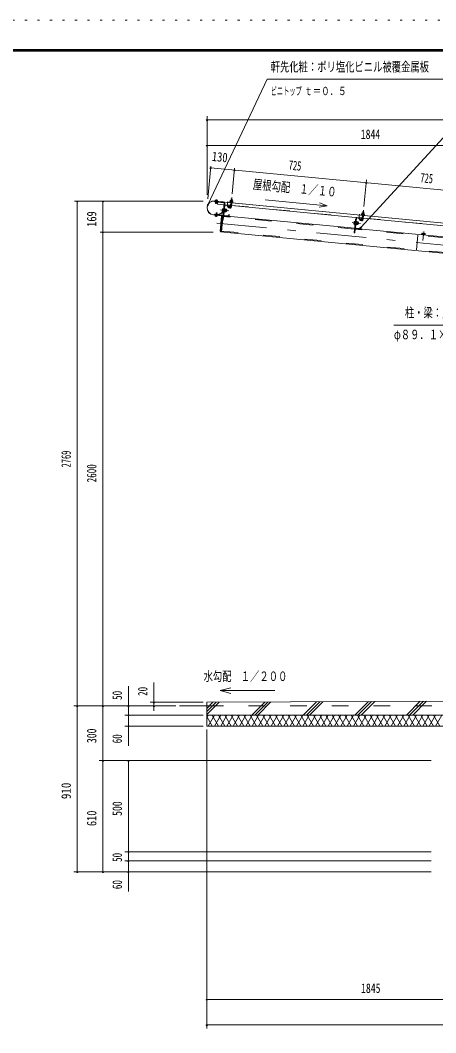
# Model space of a CAD drawing. Units: millimetres, scale not verified. Extents: x -31991 to 32006, y -14700 to 14700.
# Drawn here: x 11216 to 19187, y -4742 to 14700 of the extents above; entities that cross this region are included whole.
import ezdxf
from ezdxf.enums import TextEntityAlignment as Align

# ---------------------------------------------------------------- set-up
doc = ezdxf.new("R2010")
doc.units = ezdxf.units.MM
doc.header["$LTSCALE"] = 80
for name, pattern in [('USER2', [10, 4, -6]), ('USER3', [24, 12, -5, 2, -5]), ('USER4', [3, 0.5, -2.5])]:
    doc.linetypes.add(name, pattern=pattern)
for name, color, linetype, lineweight in [('0-6_2-02BOLD', 7, 'Continuous', 18), ('0-7_2-12HIDDEN', 3, 'USER2', 18), ('0-8_2-22CENTER', 3, 'USER3', 18), ('0-9_2-42THIN', 4, 'Continuous', 18), ('0-A_2-52DIM', 3, 'Continuous', 18), ('0-B_2-62HATCH', 2, 'Continuous', 18), ('0-C_F-F1PAPER', 5, 'Continuous', 18), ('0-D_F-E_J_ADD', 5, 'USER4', 18)]:
    doc.layers.add(name, color=color, linetype=linetype, lineweight=lineweight)
doc.styles.add('ＭＳ ゴシック', font='')
doc.styles.get('ＭＳ ゴシック').set_extended_font_data('MS Gothic')

msp = doc.modelspace()

# ---------------------------------------------------------------- linework, layer by layer
at = {"layer": '0-6_2-02BOLD'}
for p, q in [((20438.74, 10698.56), (14945.69, 11227.48)), ((14957.75, 11245.98), (14956.59, 11233.79)), ((14961.6, 11184.09), (14982.51, 11182.1)), ((14965.06, 11220.5), (14965.54, 11225.57)), ((14966.64, 11232.83), (14967.81, 11245.02)), ((14986.45, 11223.55), (14985.97, 11218.49)), ((14986.77, 11230.92), (14987.93, 11243.09)), ((15003.38, 11216.82), (15003.88, 11221.87)), ((15003.7, 11220.14), (20438.57, 10696.82)), ((15129.85, 11186.36), (15077.04, 10637.81)), ((15129.84, 11186.35), (15114.37, 11025.66)), ((15123.7, 11122.43), (15134.84, 11121.36)), ((15142.7, 11144.52), (15124.72, 10957.77)), ((15249.69, 11145.47), (15138.2, 11156.2)), ((15231.03, 11141.63), (15148.81, 11149.55)), ((15241.65, 11134.98), (15239.36, 11111.29)), ((15254.55, 11195.98), (15247.14, 11119.12)), ((15271.83, 11156.39), (15250.93, 11158.41)), ((15257.45, 11235.15), (15255.74, 11217.31)), ((15261.44, 11267.53), (15282.34, 11265.51)), ((15268.05, 11117.1), (15275.45, 11193.97)), ((17775.5, 10902.25), (15270.59, 11143.45)), ((15278.36, 11215.13), (15280.08, 11232.98)), ((14920.16, 10962.35), (15077.63, 10947.2)), ((15077.81, 10948.93), (14920.33, 10964.1)), ((14967.75, 10952.13), (14966.59, 10939.96)), ((14986.71, 10938.04), (14987.87, 10950.22)), ((15111.08, 11020.71), (15012.97, 10968.13)), ((15018.26, 10958.25), (15112.77, 11008.91)), ((15110.01, 11038.64), (15093.28, 11040.25)), ((15095.79, 11066.4), (15112.53, 11064.79)), ((15118.07, 10947.16), (17632.75, 10705.03)), ((15129.76, 10951.66), (15211.98, 10943.75)), ((15138.47, 11042.07), (15146.11, 11048.36)), ((15146.78, 11055.33), (15139.14, 11049.04)), ((15165.07, 11033.34), (15144.85, 11035.29)), ((15147.37, 11061.43), (15167.58, 11059.49)), ((15174.38, 11031.58), (15177.05, 11059.44)), ((17650.54, 10714.56), (17668.52, 10901.3)), ((17674.63, 10906.34), (17756.85, 10898.41)), ((17772.97, 10875.9), (17780.36, 10952.77)), ((17797.65, 10913.18), (17776.75, 10915.19)), ((17781.55, 10974.1), (17783.27, 10991.95)), ((17787.26, 11024.31), (17808.16, 11022.31)), ((17801.27, 10950.75), (17793.87, 10873.89)), ((20301.32, 10659.04), (17796.41, 10900.24)), ((17805.9, 10989.77), (17804.17, 10971.92)), ((17635.82, 10795.43), (17619.09, 10797.04)), ((17621.61, 10823.19), (17638.34, 10821.58)), ((17639.93, 10838.12), (17645.51, 10837.58)), ((17643.89, 10703.95), (20158.56, 10461.82)), ((17649.52, 10879.21), (17660.66, 10878.15)), ((17737.79, 10700.54), (17655.58, 10708.45)), ((17662.1, 10776.21), (17656.52, 10776.74)), ((17669.3, 10777.98), (17662.33, 10778.65)), ((17671.93, 10805.15), (17664.28, 10798.85)), ((17672.59, 10812.12), (17664.95, 10805.82)), ((17670.66, 10792.07), (17690.88, 10790.13)), ((17693.4, 10816.28), (17673.18, 10818.22)), ((17674.44, 10831.3), (17694.67, 10829.35)), ((17702.87, 10816.23), (17700.19, 10788.37)), ((18935.93, 10608.01), (18933.88, 10586.77)), ((18968.08, 10583.48), (18970.13, 10604.72)), ((21097.13, 1634.25), (14795.56, 1602.9)), ((14795.56, 1532.9), (14270.56, 1532.9))]:
    msp.add_line(p, q, dxfattribs=at)
for points in [[(14945.86, 11229.22), (15108.56, 11213.55), (15108.39, 11211.81)], [(15124.63, 11205.14), (14947.65, 11222.18), (14946.57, 11211.03), (15123.55, 11193.99)], [(14957.75, 11245.98), (14960.96, 11247.44), (14995.11, 11244.18), (14997.98, 11242.14), (14996.83, 11229.96)], [(14984.91, 11207.34), (14982.51, 11182.1), (14978.7, 11178.95), (14964.76, 11180.28), (14961.6, 11184.09), (14964, 11209.35)], [(15126.9, 11155.7), (14998.69, 11168.04), (15002.31, 11205.66)], [(15141, 11185.29), (15109.69, 10860.06), (15098.54, 10861.14)], [(15232.67, 11112.52), (15210.45, 11128.37), (15198.26, 11111.27), (15220.48, 11095.42)], [(15239.36, 11111.29), (15233.79, 11111.83), (15236.07, 11135.52)], [(15244.41, 11218.41), (15246.13, 11236.25), (15249.34, 11237.71), (15288.53, 11233.93), (15291.39, 11231.89), (15289.67, 11214.05)], [(15279.39, 11234.81), (15282.34, 11265.51), (15280.76, 11267.43), (15263.35, 11269.1), (15261.44, 11267.53), (15258.48, 11236.83)], [(15008.99, 10967.33), (14944.8, 10973.51), (14943.72, 10962.35), (15007.92, 10956.18)], [(14997.93, 10949.26), (14996.76, 10937.08), (14993.54, 10935.61), (14959.41, 10938.87), (14956.53, 10940.92), (14957.69, 10953.1)], [(14990.08, 10969.15), (14992.91, 10998.96), (14972.01, 11000.95), (14969.16, 10971.16)], [(14972.01, 11000.95), (14975.82, 11004.1), (14989.76, 11002.77), (14992.91, 10998.96)], [(15089.51, 10949.91), (15078.05, 10940.47), (15050.17, 10650.95), (15059.62, 10639.49), (20383.68, 10126.85)], [(15059.62, 10639.49), (15089.51, 10949.91), (15106.93, 10948.23)], [(15083.37, 10951.92), (15084.87, 10967.6), (15083.13, 10967.76), (15081.62, 10952.08)], [(15113.78, 11077.87), (15097.05, 11079.48), (15094.22, 11075.51), (15089.99, 11031.62), (15092.01, 11027.18), (15108.75, 11025.57)], [(15113.99, 11021.57), (15108.41, 11022.11), (15114.12, 11081.33), (15119.69, 11080.8)], [(15130.71, 11019.96), (15136.28, 11019.42), (15141.99, 11078.64), (15136.41, 11079.18)], [(15141.75, 11076.21), (15148.72, 11075.53), (15143.49, 11021.19), (15136.52, 11021.86)], [(15143.59, 11022.21), (15163.81, 11020.26), (15166.64, 11024.23), (15170.87, 11068.13), (15168.85, 11072.56), (15148.62, 11074.51)], [(15170.09, 11060.12), (15177.05, 11059.44), (15181.79, 11053.72), (15180.1, 11036.3), (15174.38, 11031.58), (15167.41, 11032.25)], [(15218.09, 10948.78), (15220.37, 10972.47), (15225.95, 10971.94), (15223.67, 10948.25)], [(17662.94, 10901.83), (17635.5, 10616.86), (17624.35, 10617.93), (17649.51, 10879.22)], [(17761.89, 10892.31), (17759.6, 10868.62), (17765.18, 10868.08), (17767.46, 10891.77)], [(17815.49, 10970.84), (17817.21, 10988.68), (17814.34, 10990.72), (17775.16, 10994.5), (17771.95, 10993.04), (17770.24, 10975.19)], [(17784.3, 10993.61), (17787.26, 11024.31), (17789.17, 11025.89), (17806.58, 11024.22), (17808.16, 11022.31), (17805.2, 10991.6)], [(17615.81, 10788.4), (17620.04, 10832.3), (17622.86, 10836.27), (17639.6, 10834.65)], [(17634.56, 10782.35), (17617.83, 10783.97), (17615.81, 10788.4)], [(17639.93, 10838.12), (17634.23, 10778.89), (17639.8, 10778.35)], [(17662.1, 10776.21), (17667.81, 10835.43), (17662.23, 10835.97)], [(17667.57, 10832.99), (17674.54, 10832.32), (17669.3, 10777.98)], [(17694.67, 10829.35), (17696.68, 10824.91), (17692.45, 10781.02), (17689.62, 10777.05), (17669.41, 10779)], [(17693.23, 10789.04), (17700.19, 10788.37), (17705.92, 10793.08), (17707.6, 10810.51), (17702.87, 10816.23), (17695.91, 10816.9)], [(17758.49, 10869.31), (17736.27, 10885.15), (17724.07, 10868.06), (17746.3, 10852.21)], [(17749.48, 10705.03), (17751.77, 10728.72), (17746.18, 10729.26), (17743.91, 10705.57)], [(18986.89, 10574.63), (18987.56, 10581.6), (18914.4, 10588.65), (18913.73, 10581.68)], [(18916.78, 10588.42), (18918.83, 10609.66), (18924.58, 10612.28), (18982.07, 10606.74), (18987.22, 10603.07), (18985.18, 10581.84)], [(14795.56, 1602.9), (14795.56, 1147.9), (20430.56, 1147.9)], [(20430.56, 482.9), (20430.56, 1357.9), (14795.56, 1357.9)]]:
    msp.add_lwpolyline(points, dxfattribs=at)
for points in [[(14998.49, 11229.8), (14997.95, 11224.23), (14954.39, 11228.38), (14954.93, 11233.95)], [(15238.64, 11213.34), (15239.18, 11218.91), (15294.92, 11213.53), (15294.38, 11207.96)], [(15000.12, 10954.68), (14999.59, 10949.1), (14956.03, 10953.26), (14956.57, 10958.83)], [(17764.99, 10975.7), (17764.45, 10970.13), (17820.2, 10964.75), (17820.74, 10970.32)]]:
    msp.add_lwpolyline(points, close=True, dxfattribs=at)
for centre, radius, start, end in [((14933.01, 11095.78), 134.05, 84.49997, 264.49997), ((14933.01, 11095.78), 132.3, 84.49997, 264.49997), ((14962.18, 11239.18), 8.11, 46.00594, 84.55217), ((14975.21, 11216.16), 29.79, 64.72084, 104.38129), ((14992.35, 11236.3), 8.11, 84.55217, 123.0836), ((15122.88, 11187.02), 7, 354.49998, 84.49997), ((15122.88, 11187.02), 18.2, 354.49998, 84.49997), ((15148.28, 11143.98), 11.2, 84.4973, 174.4973), ((15148.28, 11143.98), 5.6, 84.4973, 174.4973), ((15238, 11119.99), 30.18, 234.5, 354.5), ((15230.5, 11136.05), 5.6, 354.5092, 84.50122), ((15230.5, 11136.05), 11.2, 354.50143, 84.50122), ((15238, 11119.99), 9.19, 234.5, 354.5), ((15241.45, 11206.03), 7, 84.4998, 264.4998), ((15250.99, 11227.44), 10.06, 50.11574, 110.11574), ((15265.33, 11198.38), 37.62, 66.91203, 102.08795), ((15284.94, 11224.17), 10.06, 58.88425, 118.88425), ((15290.23, 11201.33), 7, 264.50061, 84.50061), ((14962.17, 10946.75), 8.11, 264.55217, 303.0836), ((14979.31, 10966.89), 29.79, 244.72084, 284.38129), ((14992.33, 10943.87), 8.11, 226.00594, 264.55217), ((15009.66, 10974.3), 18.2, 264.49997, 298.1879), ((15009.66, 10974.3), 7, 264.49997, 298.18448), ((15078.14, 10952.42), 5.25, 264.49997, 354.49997), ((15078.14, 10952.42), 3.5, 264.49997, 354.49997), ((15100.24, 11032.98), 10.07, 133.77223, 174.49905), ((15128.54, 11050.06), 36.61, 153.47365, 195.52446), ((15104.02, 11072.21), 10.07, 174.49905, 215.22588), ((15108.1, 11026.27), 6.3, 298.20261, 313.75566), ((15130.29, 10957.23), 11.2, 174.4973, 264.48845), ((15130.29, 10957.23), 5.6, 174.4973, 264.48845), ((15156.84, 11027.54), 10.07, 354.49905, 35.22588), ((15132.31, 11049.69), 36.61, 333.47365, 15.52446), ((15160.62, 11066.76), 10.07, 313.77223, 354.49905), ((15212.52, 10949.32), 11.2, 264.49953, 354.50208), ((15212.52, 10949.32), 5.6, 264.49953, 354.5092), ((17674.09, 10900.77), 11.2, 84.4973, 174.4973), ((17674.09, 10900.77), 5.6, 84.4973, 174.4973), ((17756.31, 10892.84), 5.6, 354.5092, 84.50122), ((17756.31, 10892.84), 11.2, 354.50143, 84.50122), ((17767.27, 10962.82), 7, 84.4998, 264.4998), ((17776.81, 10984.23), 10.06, 50.11574, 110.11574), ((17791.15, 10955.17), 37.62, 66.91203, 102.08795), ((17810.75, 10980.96), 10.06, 58.88425, 118.88425), ((17816.04, 10958.12), 7, 264.50061, 84.50061), ((17626.05, 10789.77), 10.07, 133.77223, 174.49905), ((17654.36, 10806.84), 36.61, 153.47365, 195.52446), ((17629.83, 10829), 10.07, 174.49905, 215.22588), ((17656.11, 10714.02), 11.2, 174.4973, 264.48845), ((17656.11, 10714.02), 5.6, 174.4973, 264.48845), ((17658.13, 10806.48), 36.61, 333.47365, 15.52446), ((17682.67, 10784.32), 10.07, 354.49905, 35.22588), ((17686.44, 10823.55), 10.07, 313.77223, 354.49905), ((17738.33, 10706.11), 11.2, 264.49953, 354.50208), ((17738.33, 10706.11), 5.6, 264.49953, 354.5092), ((17763.82, 10876.78), 30.18, 234.5, 354.5), ((17763.82, 10876.78), 9.19, 234.5, 354.5), ((18926.41, 10598.8), 13.24, 44.06885, 84.5), ((18948.71, 10561.5), 48.23, 63.6357, 105.3643), ((18977.7, 10593.86), 13.24, 84.5, 124.92831)]:
    msp.add_arc(centre, radius, start, end, dxfattribs=at)
at = {"layer": '0-7_2-12HIDDEN'}
for p, q in [((15127.06, 11157.44), (14998.86, 11169.78)), ((15138.36, 11157.94), (15249.85, 11147.2)), ((15270.76, 11145.19), (17775.66, 10903.99)), ((17631.33, 10690.39), (15116.66, 10932.53)), ((17796.57, 10901.98), (20301.48, 10660.79)), ((15078.45, 10652.44), (20385.1, 10141.48)), ((20157.14, 10447.18), (17642.48, 10689.32)), ((18844.42, 10573.58), (18817.35, 10292.43)), ((14795.56, 1532.9), (28865.56, 1532.9))]:
    msp.add_line(p, q, dxfattribs=at)
at = {"layer": '0-8_2-22CENTER'}
for p, q in [((15274.97, 11298.43), (15257.6, 11118.11)), ((14971.31, 11175.79), (14979.46, 11260.43)), ((15188.24, 11128.17), (15197.16, 11220.84)), ((15226.58, 11103.97), (15193.09, 11127.84)), ((14975.06, 10922.63), (14983.21, 11007.27)), ((15057.27, 11056.92), (15215.78, 11041.65)), ((17714.06, 10884.96), (17722.98, 10977.63)), ((17783.42, 10874.89), (17800.78, 11055.22)), ((14987.46, 10803.08), (20398.63, 10282.06)), ((17741.6, 10798.43), (17583.08, 10813.71)), ((17718.91, 10884.63), (17752.39, 10860.76)), ((18956.68, 10644.36), (18940.24, 10473.64))]:
    msp.add_line(p, q, dxfattribs=at)
for centre in [(15238, 11119.99), (17763.82, 10876.78)]:
    msp.add_arc(centre, 19.69, 234.5, 354.5, dxfattribs=at)
at = {"layer": '0-9_2-42THIN'}
for p, q in [((14966.8, 11209.08), (14964.13, 11181.05)), ((14968.34, 11225.3), (14967.86, 11220.23)), ((14979.45, 11179.58), (14982.13, 11207.61)), ((14983.19, 11218.76), (14983.68, 11223.82)), ((15252.67, 11158.23), (15250.3, 11151.9)), ((15256.29, 11195.81), (15252.68, 11158.23)), ((15263.35, 11269.1), (15260.22, 11236.66)), ((15277.65, 11234.98), (15280.77, 11267.43)), ((14971.96, 10970.9), (14975.06, 11003.48)), ((14990.39, 11002.01), (14987.28, 10969.42)), ((15167.75, 11035.74), (15178.2, 11034.73)), ((15180.21, 11055.63), (15169.75, 11056.64)), ((17789.17, 11025.89), (17786.04, 10993.45)), ((17803.46, 10991.77), (17806.58, 11024.21)), ((17693.56, 10792.52), (17704.01, 10791.51)), ((17706.03, 10812.41), (17695.58, 10813.42))]:
    msp.add_line(p, q, dxfattribs=at)
for points in [[(15271.21, 11149.89), (15270.09, 11156.56), (15273.71, 11194.14)], [(17776.13, 10908.69), (17778.49, 10915.02), (17782.11, 10952.6)], [(17799.52, 10950.92), (17795.91, 10913.35), (17797.03, 10906.68)]]:
    msp.add_lwpolyline(points, dxfattribs=at)
at = {"layer": '0-A_2-52DIM'}
for p, q in [((20360.55, 13565.9), (17747.63, 10718.92)), ((14799.06, 11345.24), (14799.06, 12855.45)), ((14813.06, 12785.45), (14785.06, 12785.45)), ((14799.06, 12785.45), (28862.05, 12785.45)), ((14813.06, 12295.45), (14785.06, 12295.45)), ((28862.05, 12295.45), (14799.06, 12295.45)), ((14872.38, 11901.27), (14811.87, 11272.78)), ((14883.17, 11867.92), (14855.17, 11867.92)), ((20377.19, 11337.56), (14869.17, 11867.92)), ((15328.77, 11857.32), (15281.67, 11368.11)), ((15339.56, 11823.97), (15311.56, 11823.97)), ((17807.49, 11124.9), (17856.41, 11633.02)), ((17865.38, 11580.76), (17837.38, 11580.76)), ((12258.06, 11224.4), (14722.18, 11224.4)), ((12324.56, 11224.4), (12296.56, 11224.4)), ((12310.56, -1652.1), (12310.56, 11224.4)), ((12814.56, 11224.4), (12786.56, 11224.4)), ((12800.56, -1652.1), (12800.56, 11224.4)), ((14829.79, 11158.64), (14801.79, 11158.64)), ((17103.1, 11135.89), (16947.76, 11109.89)), ((17761.63, 10718.92), (17733.63, 10718.92)), ((12748.06, 10632.9), (14917.91, 10632.9)), ((12814.56, 10632.9), (12786.56, 10632.9)), ((13780.56, 1438.97), (13780.56, 1980.9)), ((13290.56, 1910.9), (13290.56, 769.9)), ((15052.58, 1827.81), (16102.58, 1827.81)), ((14725.56, 1602.9), (13710.56, 1602.9)), ((13794.56, 1602.9), (13766.56, 1602.9)), ((12240.56, 1532.9), (14200.56, 1532.9)), ((12324.56, 1532.9), (12296.56, 1532.9)), ((12814.56, 1532.9), (12786.56, 1532.9)), ((13304.56, 1532.9), (13276.56, 1532.9)), ((13794.56, 1532.9), (13766.56, 1532.9)), ((13220.56, 1357.9), (14725.56, 1357.9)), ((13304.56, 1357.9), (13276.56, 1357.9)), ((14725.56, 1147.9), (13220.56, 1147.9)), ((13304.56, 1147.9), (13276.56, 1147.9)), ((14795.56, -4662.1), (14795.56, 1077.9)), ((19100.56, 482.9), (12730.56, 482.9)), ((12814.56, 482.91), (12786.56, 482.91)), ((13304.56, 482.9), (13276.56, 482.9)), ((13290.56, 482.9), (13290.56, -2030.1)), ((19100.56, -1267.1), (13220.56, -1267.1)), ((13304.56, -1267.1), (13276.56, -1267.1)), ((13220.56, -1442.1), (19100.56, -1442.1)), ((13304.56, -1442.1), (13276.56, -1442.1)), ((19100.56, -1652.1), (12240.56, -1652.1)), ((12324.56, -1652.1), (12296.56, -1652.1)), ((12814.56, -1652.1), (12786.56, -1652.1)), ((13304.56, -1652.1), (13276.56, -1652.1)), ((14809.56, -4102.1), (14781.56, -4102.1)), ((14795.56, -4102.1), (28865.56, -4102.1)), ((14809.56, -4592.1), (14781.56, -4592.1)), ((28865.56, -4592.1), (14795.56, -4592.1))]:
    msp.add_line(p, q, dxfattribs=at)
for points in [[(14815.79, 11158.64), (15950.55, 13565.9), (19590.55, 13565.9)], [(16955.58, 11191.05), (17103.1, 11135.89), (15913.69, 11250.42)], [(18385.66, 8845.48), (20345.66, 8845.48), (21132.61, 8167.82)], [(15255.42, 1773.46), (15052.58, 1827.81), (15255.42, 1882.17)]]:
    msp.add_lwpolyline(points, dxfattribs=at)
for centre in [(14799.06, 12785.45), (14799.06, 12295.45), (14869.17, 11867.92), (15325.56, 11823.97), (17851.38, 11580.76), (12310.56, 11224.4), (12800.56, 11224.4), (14815.79, 11158.64), (17747.63, 10718.92), (12800.56, 10632.9), (13780.56, 1602.9), (12310.56, 1532.9), (12800.56, 1532.9), (13290.56, 1532.9), (13780.56, 1532.9), (13290.56, 1357.9), (13290.56, 1147.9), (12800.56, 482.91), (13290.56, 482.9), (13290.56, -1267.1), (13290.56, -1442.1), (12310.56, -1652.1), (12800.56, -1652.1), (13290.56, -1652.1), (14795.56, -4102.1), (14795.56, -4592.1)]:
    msp.add_arc(centre, 14, 180, 0, dxfattribs=at)
at = {"layer": '0-B_2-62HATCH'}
for p, q in [((14795.56, 1368.15), (15031.49, 1604.08)), ((14971.8, 1603.78), (14795.56, 1427.54)), ((14795.56, 1486.94), (14912.11, 1603.48)), ((15656.47, 1357.9), (15907, 1608.43)), ((15966.69, 1608.73), (15715.87, 1357.9)), ((15775.27, 1357.9), (16026.39, 1609.03)), ((16901.9, 1613.38), (16646.42, 1357.9)), ((16705.82, 1357.9), (16961.6, 1613.68)), ((16765.21, 1357.9), (17021.29, 1613.98)), ((17636.37, 1357.9), (17896.8, 1618.33)), ((17695.77, 1357.9), (17956.5, 1618.63)), ((18016.19, 1618.93), (17755.17, 1357.9)), ((18626.32, 1357.9), (18891.7, 1623.28)), ((18685.71, 1357.9), (18951.4, 1623.58)), ((19011.08, 1623.88), (18745.11, 1357.9)), ((14795.56, 1317.95), (14818.63, 1357.9)), ((14899.46, 1147.9), (14795.56, 1327.86)), ((14939.88, 1357.9), (14818.63, 1147.9)), ((14899.46, 1357.9), (15020.7, 1147.9)), ((15061.11, 1357.9), (14939.88, 1147.9)), ((15141.94, 1147.9), (15020.7, 1357.9)), ((15061.11, 1147.9), (15182.36, 1357.9)), ((15141.94, 1357.9), (15263.19, 1147.9)), ((15303.6, 1357.9), (15182.36, 1147.9)), ((15384.43, 1147.9), (15263.19, 1357.9)), ((15303.6, 1147.9), (15424.85, 1357.9)), ((15384.44, 1357.9), (15505.68, 1147.9)), ((15546.1, 1357.9), (15424.85, 1147.9)), ((15626.93, 1147.9), (15505.68, 1357.9)), ((15546.1, 1147.9), (15667.34, 1357.9)), ((15748.16, 1147.9), (15626.93, 1357.9)), ((15788.58, 1357.9), (15667.34, 1147.9)), ((15748.16, 1357.9), (15869.41, 1147.9)), ((15909.82, 1357.9), (15788.58, 1147.9)), ((15990.65, 1147.9), (15869.41, 1357.9)), ((15909.82, 1147.9), (16031.07, 1357.9)), ((15990.65, 1357.9), (16111.9, 1147.9)), ((16152.31, 1357.9), (16031.07, 1147.9)), ((16233.14, 1147.9), (16111.9, 1357.9)), ((16152.31, 1147.9), (16273.56, 1357.9)), ((16233.15, 1357.9), (16354.38, 1147.9)), ((16394.8, 1357.9), (16273.56, 1147.9)), ((16475.62, 1147.9), (16354.38, 1357.9)), ((16394.8, 1147.9), (16516.04, 1357.9)), ((16475.63, 1357.9), (16596.87, 1147.9)), ((16637.29, 1357.9), (16516.04, 1147.9)), ((16718.12, 1147.9), (16596.87, 1357.9)), ((16637.29, 1147.9), (16758.53, 1357.9)), ((16839.36, 1147.9), (16718.12, 1357.9)), ((16879.78, 1357.9), (16758.53, 1147.9)), ((16960.61, 1147.9), (16839.36, 1357.9)), ((17001.02, 1357.9), (16879.78, 1147.9)), ((17081.84, 1147.9), (16960.61, 1357.9)), ((17122.26, 1357.9), (17001.02, 1147.9)), ((17081.84, 1357.9), (17203.09, 1147.9)), ((17243.5, 1357.9), (17122.26, 1147.9)), ((17324.33, 1147.9), (17203.09, 1357.9)), ((17243.5, 1147.9), (17364.75, 1357.9)), ((17324.33, 1357.9), (17445.58, 1147.9)), ((17485.99, 1357.9), (17364.75, 1147.9)), ((17566.83, 1147.9), (17445.58, 1357.9)), ((17485.99, 1147.9), (17607.24, 1357.9)), ((17688.06, 1147.9), (17566.83, 1357.9)), ((17728.48, 1357.9), (17607.24, 1147.9)), ((17809.31, 1147.9), (17688.06, 1357.9)), ((17849.72, 1357.9), (17728.48, 1147.9)), ((17809.31, 1357.9), (17930.55, 1147.9)), ((17970.97, 1357.9), (17849.72, 1147.9)), ((18051.8, 1147.9), (17930.55, 1357.9)), ((17970.97, 1147.9), (18092.21, 1357.9)), ((18051.8, 1357.9), (18173.04, 1147.9)), ((18213.46, 1357.9), (18092.21, 1147.9)), ((18294.29, 1147.9), (18173.04, 1357.9)), ((18213.46, 1147.9), (18334.7, 1357.9)), ((18294.29, 1357.9), (18415.52, 1147.9)), ((18455.94, 1357.9), (18334.7, 1147.9)), ((18536.77, 1147.9), (18415.53, 1357.9)), ((18455.94, 1147.9), (18577.18, 1357.9)), ((18536.77, 1357.9), (18658.01, 1147.9)), ((18698.43, 1357.9), (18577.18, 1147.9)), ((18779.26, 1147.9), (18658.02, 1357.9)), ((18698.43, 1147.9), (18819.68, 1357.9)), ((18779.26, 1357.9), (18900.51, 1147.9)), ((18940.92, 1357.9), (18819.68, 1147.9)), ((19021.74, 1147.9), (18900.51, 1357.9)), ((18940.92, 1147.9), (19062.16, 1357.9)), ((19021.74, 1357.9), (19142.99, 1147.9)), ((19183.4, 1357.9), (19062.16, 1147.9)), ((19264.23, 1147.9), (19142.99, 1357.9)), ((19183.4, 1147.9), (19304.65, 1357.9))]:
    msp.add_line(p, q, dxfattribs=at)
at = {"layer": '0-C_F-F1PAPER'}
for points in [[(31305.67, -14000), (-8874.33, -14000), (-8874.33, 14140), (31305.67, 14140)], [(31302.17, -13996.5), (31302.17, 14136.5), (-8870.83, 14136.5), (-8870.83, -13996.5)], [(31298.67, -13993), (31298.67, 14133), (-8867.33, 14133), (-8867.33, -13993)], [(31295.17, -13989.5), (-8863.83, -13989.5), (-8863.83, 14129.5), (31295.17, 14129.5)], [(31291.67, -13986), (31291.67, 14126), (-8860.33, 14126), (-8860.33, -13986)], [(31288.17, -13982.5), (-8856.83, -13982.5), (-8856.83, 14122.5), (31288.17, 14122.5)], [(31284.67, -13979), (31284.67, 14119), (-8853.33, 14119), (-8853.33, -13979)], [(31281.17, -13975.5), (-8849.83, -13975.5), (-8849.83, 14115.5), (31281.17, 14115.5)], [(31277.67, -13972), (-8846.33, -13972), (-8846.33, 14112), (31277.67, 14112)], [(31274.17, -13968.5), (-8842.83, -13968.5), (-8842.83, 14108.5), (31274.17, 14108.5)], [(31270.67, -13965), (31270.67, 14105), (-8839.33, 14105), (-8839.33, -13965)]]:
    msp.add_lwpolyline(points, close=True, dxfattribs=at)
at = {"layer": '0-D_F-E_J_ADD'}
msp.add_lwpolyline([(32005.67, -14700), (-9574.33, -14700), (-9574.33, 14700), (32005.67, 14700)], close=True, dxfattribs=at)

# ---------------------------------------------------------------- texts
at = {"layer": '0-A_2-52DIM', "color": 7, "style": 'ＭＳ ゴシック'}
for s, height, width, p in [('軒先化粧：ポリ塩化ビニル被覆金属板', 182.3, 0.7, (16020.56, 13660.78)), ('ビニトップ ', 155, 0.55, (16020.56, 13215.9)), ('ｔ＝０．５', 155, 0.75, (16663.54, 13215.9)), ('1844', 182.3, 0.75, (17749.48, 12365.45)), ('柱・梁：丸パイプ', 182.3, 0.7, (18595.66, 8940.36)), ('φ８９．１×４．２', 182.3, 0.7, (18385.66, 8520.35)), ('水勾配\u3000１／２００', 182.3, 0.7, (14732.73, 1957.68)), ('1845', 182.3, 0.75, (17755.2, -4032.1))]:
    msp.add_text(s, height=height, dxfattribs=dict(at, width=width)).set_placement(p, align=Align.BOTTOM_LEFT)
for s, rotation, width, p in [('130', 354.5, 0.8, (14882.68, 11944.35)), ('725', 354.5, 0.65, (16354.34, 11777.65)), ('725', 354.501, 0.65, (18880.15, 11534.44)), ('屋根勾配\u3000１／１０', 354.5, 0.7, (15669.35, 11409.87)), ('169', 90, 0.8, (12730.56, 10733.95)), ('2769', 90, 0.65, (12240.56, 6113.72)), ('2600', 90, 0.7, (12730.56, 5827.05)), ('50', 90, 0.7, (13220.56, 1649.5)), ('20', 90, 0.7, (13710.56, 1725.66)), ('300', 90, 0.75, (12730.56, 820.16)), ('60', 90, 0.7, (13220.56, 815.94)), ('910', 90, 0.85, (12240.56, -255.69)), ('500', 90, 0.75, (13220.56, -577.52)), ('610', 90, 0.8, (12730.56, -773.41)), ('50', 90, 0.7, (13220.56, -1462)), ('60', 90, 0.7, (13220.56, -1984.06))]:
    msp.add_text(s, height=182.3, rotation=rotation, dxfattribs=dict(at, width=width)).set_placement(p, align=Align.BOTTOM_LEFT)

doc.saveas('drawing.dxf')
